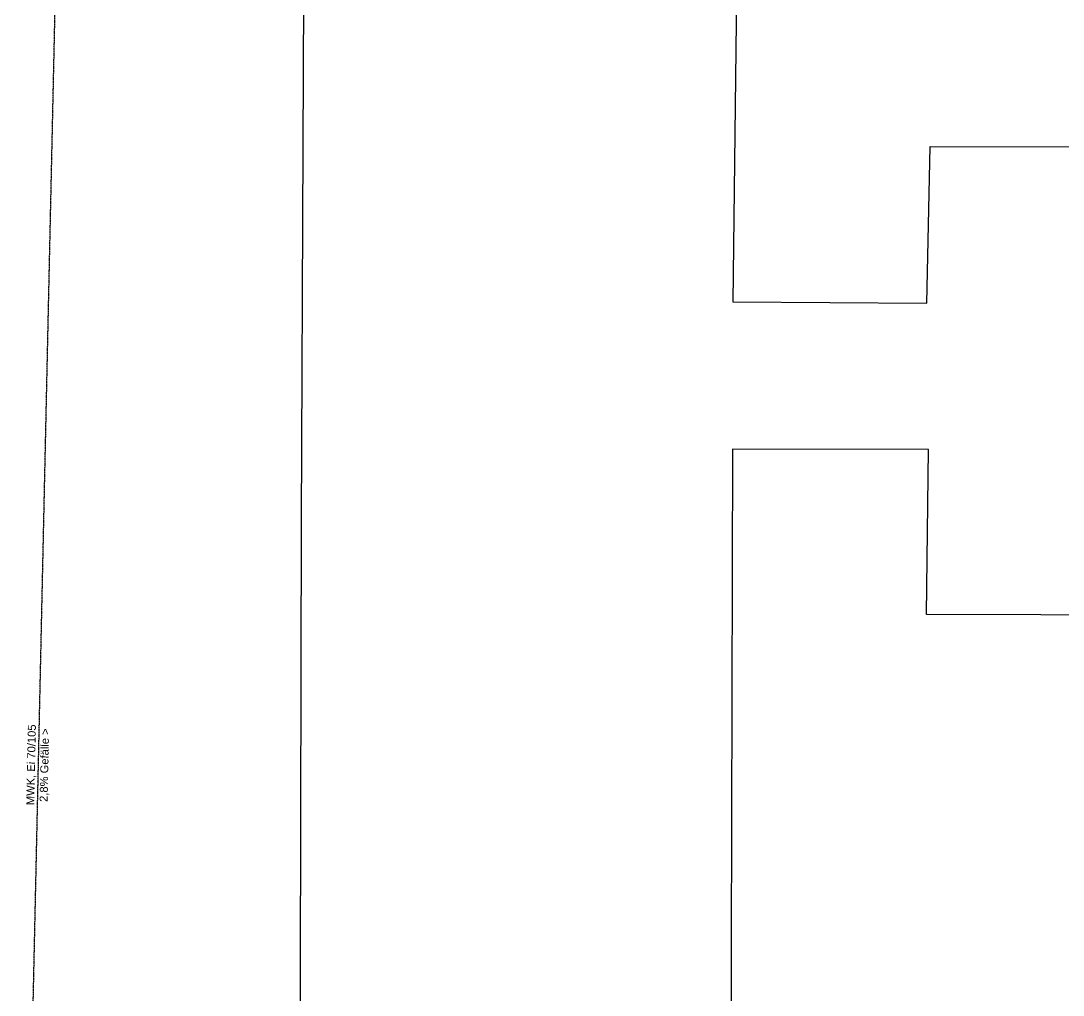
# Model space of a CAD drawing. Header units: millimetres. Extents: x -22184 to 119634, y -59962 to 51543.
# Drawn here: x -15380 to 10674, y -34334 to -9983 of the extents above; entities that cross this region are included whole.
import ezdxf

# ---------------------------------------------------------------- set-up
doc = ezdxf.new("R2010")
doc.units = ezdxf.units.MM
doc.linetypes.add('STRICHPUNKT', pattern=[1, 0.5, -0.25, 0, -0.25])
for name, color, linetype in [('02-TWB-G00-LKG-M0', 5, 'Continuous'), ('07-MWK-G00-Lkg-M0', 4, 'STRICHPUNKT'), ('07-SYM-G00-LKG-M0', 8, 'Continuous')]:
    doc.layers.add(name, color=color, linetype=linetype)
doc.styles.get("Standard").update_dxf_attribs({"font": 'arial.ttf'})

msp = doc.modelspace()

# ---------------------------------------------------------------- linework, layer by layer
at = {"layer": '02-TWB-G00-LKG-M0'}
msp.add_lwpolyline([(-8447.1221, -59961.7185), (-8361.358, -22479.8931), (-8277.6563, -3779.5118), (2571.8601, -3706.2724), (2418.8339, -17009.3518), (7270.4891, -17038.3717), (7346.5202, -13122.2355), (18709.7499, -13139.3945), (18709.7499, -13139.3945), (18694.8051, -24856.0864), (7261.742, -24817.5882), (7305.1304, -20699.041), (2405.6719, -20684.6786), (2368.4135, -36186.6498)], dxfattribs=at)
at = {"layer": '07-MWK-G00-Lkg-M0'}
msp.add_lwpolyline([(-15379.6136, -48568.4252), (-14499.6544, -8595.7358), (-13939.4839, 17737.0981)], dxfattribs=at)

# ---------------------------------------------------------------- texts
at = {"layer": '07-SYM-G00-LKG-M0', "insert": (-14939.634, -28582.0805), "char_height": 200, "width": 6337.3, "attachment_point": 5, "rotation": 88.73894196}
msp.add_mtext('{\\fArial|b0|i0|c0|p34;MWK, Ei 70/105\\P2,8% Gefälle >}', dxfattribs=at)

doc.saveas('drawing.dxf')
